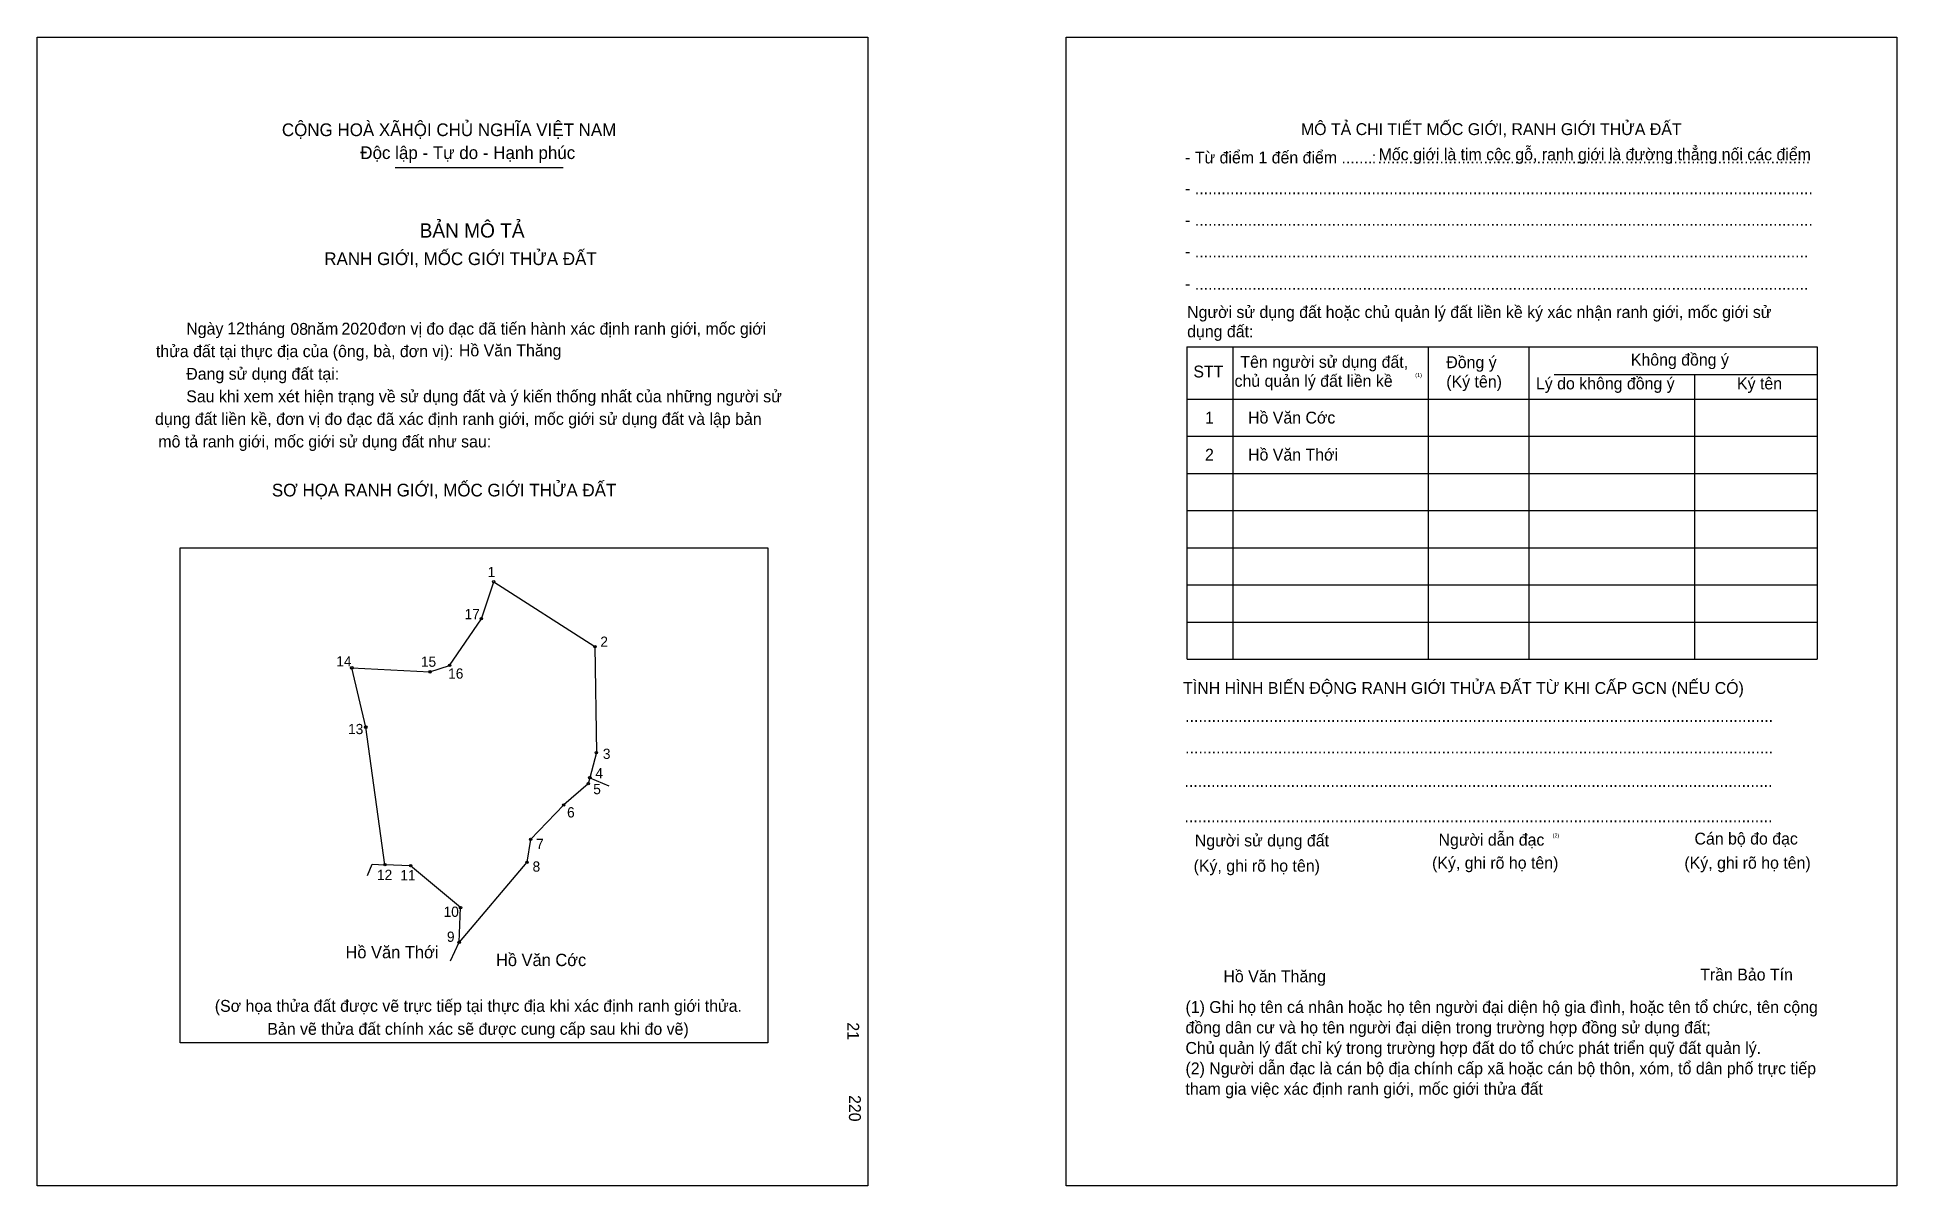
# Model space of a CAD drawing. Extents: x 548561 to 549433, y 1825300 to 1825839.
import ezdxf

# ---------------------------------------------------------------- set-up
doc = ezdxf.new("R2010")
doc.units = 0
for name, color, linetype in [('bmtKhungInTrang1', 7, 'Continuous'), ('bmtKhungInTrang2', 7, 'Continuous'), ('bmtNoiDung', 7, 'Continuous'), ('bmtTemplate', 7, 'Continuous'), ('CanhThua', 7, 'Continuous'), ('MocDinhThua', 7, 'Continuous'), ('RauThua', 7, 'Continuous'), ('SoHieuDinhThua', 7, 'Continuous'), ('TenChuLanCan', 7, 'Continuous')]:
    doc.layers.add(name, color=color, linetype=linetype)

msp = doc.modelspace()

# ---------------------------------------------------------------- linework, layer by layer
at = {"layer": 'bmtKhungInTrang1'}
msp.add_lwpolyline([(548561.43, 1825838.76), (548950.76, 1825838.76), (548950.76, 1825300.26), (548561.43, 1825300.26)], close=True, dxfattribs=at)
at = {"layer": 'bmtKhungInTrang2'}
msp.add_lwpolyline([(549043.61, 1825838.76), (549432.94, 1825838.76), (549432.94, 1825300.26), (549043.61, 1825300.26)], close=True, dxfattribs=at)
at = {"layer": 'bmtTemplate'}
for p, q in [((548729.21, 1825777.73), (548807.94, 1825777.73)), ((549121.71, 1825693.52), (549121.71, 1825547.12)), ((549213.3, 1825693.52), (549213.3, 1825547.12)), ((549260.42, 1825693.69), (549260.42, 1825547.12)), ((549395.66, 1825693.52), (549395.66, 1825547.12)), ((549272.37, 1825680.62), (549395.66, 1825680.62)), ((549100.36, 1825669.12), (549395.66, 1825669.12)), ((549100.36, 1825651.69), (549395.66, 1825651.69)), ((549100.36, 1825634.26), (549395.66, 1825634.26)), ((549100.36, 1825616.83), (549395.66, 1825616.83)), ((549100.36, 1825599.41), (549395.66, 1825599.41)), ((549100.36, 1825581.98), (549395.66, 1825581.98)), ((549100.36, 1825564.55), (549395.66, 1825564.55)), ((549100.36, 1825547.12), (549395.66, 1825547.12))]:
    msp.add_line(p, q, dxfattribs=at)
for points in [[(549100.17, 1825693.52), (549395.66, 1825693.52)], [(549100.17, 1825693.52), (549100.17, 1825547.12)], [(549338.19, 1825680.44), (549338.19, 1825547.12)]]:
    msp.add_lwpolyline(points, dxfattribs=at)
msp.add_lwpolyline([(548628.41, 1825367.33), (548628.41, 1825599.39), (548903.9, 1825599.39), (548903.9, 1825367.33)], close=True, dxfattribs=at)
at = {"layer": 'CanhThua'}
for p, q in [((548769.59, 1825566.14), (548775.4, 1825583.49)), ((548775.4, 1825583.49), (548822.84, 1825553.03)), ((548754.72, 1825544.27), (548769.59, 1825566.14)), ((548822.84, 1825553.03), (548823.48, 1825503.37)), ((548715.42, 1825515.29), (548708.86, 1825543.09)), ((548708.86, 1825543.09), (548745.49, 1825541.23)), ((548745.49, 1825541.23), (548754.72, 1825544.27)), ((548724.41, 1825450.82), (548715.42, 1825515.29)), ((548823.48, 1825503.37), (548820.41, 1825491.57)), ((548819.69, 1825488.78), (548808.17, 1825478.84)), ((548820.41, 1825491.57), (548819.69, 1825488.78)), ((548808.17, 1825478.84), (548792.66, 1825462.69)), ((548792.66, 1825462.69), (548790.95, 1825451.94)), ((548736.42, 1825450.35), (548724.41, 1825450.82)), ((548759.84, 1825430.7), (548736.42, 1825450.35)), ((548790.95, 1825451.94), (548759.2, 1825414.47)), ((548759.2, 1825414.47), (548759.84, 1825430.7))]:
    msp.add_line(p, q, dxfattribs=at)
at = {"layer": 'MocDinhThua'}
for centre in [(548775.4, 1825583.49), (548769.59, 1825566.14), (548822.84, 1825553.03), (548708.86, 1825543.09), (548745.49, 1825541.23), (548754.72, 1825544.27), (548715.42, 1825515.29), (548823.48, 1825503.37), (548819.69, 1825488.78), (548820.41, 1825491.57), (548808.17, 1825478.84), (548792.66, 1825462.69), (548724.41, 1825450.82), (548736.42, 1825450.35), (548790.95, 1825451.94), (548759.84, 1825430.7), (548759.2, 1825414.47)]:
    msp.add_circle(centre, 0.576, dxfattribs=at)
at = {"layer": 'RauThua'}
for p, q in [((548820.41, 1825491.57), (548829.32, 1825487.71)), ((548716.25, 1825445.8), (548718.4, 1825451.05)), ((548718.4, 1825451.05), (548724.41, 1825450.82)), ((548755.15, 1825405.79), (548759.2, 1825414.47))]:
    msp.add_line(p, q, dxfattribs=at)

# ---------------------------------------------------------------- texts
at = {"layer": 'bmtNoiDung'}
for s, height, p in [('12', 5.571, (548650.52, 1825699.52)), ('08', 5.571, (548680.06, 1825699.21)), ('2020', 5.571, (548704.03, 1825699.33)), ('Hồ Văn Thăng', 5.5707, (548759.06, 1825689.15)), ('1', 5.57, (549108.74, 1825657.62)), ('Hồ Văn Cớc ', 5.5707, (549128.9, 1825657.62)), ('2', 5.57, (549108.74, 1825640.27)), ('Hồ Văn Thới ', 5.5707, (549128.9, 1825640.27)), ('Hồ Văn Thăng', 5.5707, (549117.36, 1825395.7))]:
    msp.add_text(s, height=height, dxfattribs=at).set_placement(p)
for s, p in [('21', (548941.07, 1825376.91)), ('220', (548941.86, 1825342.82))]:
    msp.add_text(s, height=5.571, rotation=270, dxfattribs=at).set_placement(p)
at = {"layer": 'bmtTemplate'}
for s, height, p in [('CỘNG HOÀ XÃHỘI CHỦ NGHĨA VIỆT NAM', 5.942, (548676.11, 1825792.38)), ('MÔ TẢ CHI TIẾT MỐC GIỚI, RANH GIỚI THỬA ĐẤT', 5.5686, (549153.69, 1825792.86)), ('Độc lập - Tự do - Hạnh phúc', 5.942, (548712.86, 1825781.64)), ('- Từ điểm 1 đến điểm .......', 5.5686, (549099.41, 1825779.58)), ('Mốc giới là tim cộc gỗ, ranh giới là đường thẳng nối các điểm', 5.5686, (549190.11, 1825781.05)), (':', 5.57, (549186.9, 1825779.58)), ('..................................................................................................', 5.5686, (549189.64, 1825779.58)), ('- ............................................................................................................................................', 5.56855, (549099.41, 1825765.15)), ('BẢN MÔ TẢ', 6.685, (548740.67, 1825744.81)), ('- ............................................................................................................................................', 5.56855, (549099.41, 1825750.33)), ('RANH GIỚI, MỐC GIỚI THỬA ĐẤT', 5.942, (548695.98, 1825731.92)), ('- ...........................................................................................................................................', 5.56855, (549099.41, 1825735.52)), ('- ...........................................................................................................................................', 5.56855, (549099.41, 1825720.36)), ('Người sử dụng đất hoặc chủ quản lý đất liền kề ký xác nhận ranh giới, mốc giới sử', 5.5686, (549100.36, 1825707.11)), ('Ngày     tháng     năm         đơn vị đo đạc đã tiến hành xác định ranh giới, mốc giới ', 5.5707, (548631.29, 1825699.33)), ('dụng đất:', 5.569, (549100.36, 1825698.05)), ('thửa đất tại thực địa của (ông, bà, đơn vị):', 5.5707, (548617.08, 1825688.75)), ('Tên người sử dụng đất,', 5.5686, (549125.31, 1825683.76)), ('Đồng ý', 5.569, (549221.81, 1825683.58)), ('Không đồng ý', 5.5686, (549308.29, 1825684.8)), ('Đang sử dụng đất tại:', 5.5707, (548631.29, 1825678.17)), ('STT', 5.569, (549103.27, 1825679.23)), ('chủ quản lý đất liền kề', 5.5686, (549122.57, 1825674.85)), ('(1)', 1.857, (549207.27, 1825679.43)), ('(Ký tên)', 5.569, (549221.81, 1825674.52)), ('Sau khi xem xét hiện trạng về sử dụng đất và ý kiến thống nhất của những người sử ', 5.5707, (548631.29, 1825667.59)), ('Lý do không đồng ý', 5.5686, (549263.82, 1825673.65)), ('Ký tên', 5.569, (549358.06, 1825673.65)), ('dụng đất liền kề, đơn vị đo đạc đã xác định ranh giới, mốc giới sử dụng đất và lập bản', 5.5707, (548616.67, 1825657.01)), ('mô tả ranh giới, mốc giới sử dụng đất như sau:', 5.5707, (548618.2, 1825646.43)), ('SƠ HỌA RANH GIỚI, MỐC GIỚI THỬA ĐẤT', 5.942, (548671.42, 1825623.45)), ('TÌNH HÌNH BIẾN ĐỘNG RANH GIỚI THỬA ĐẤT TỪ KHI CẤP GCN (NẾU CÓ)', 5.5686, (549098.48, 1825530.87)), ('.....................................................................................................................................', 5.5769, (549099.41, 1825517.77)), ('.....................................................................................................................................', 5.5769, (549099.41, 1825502.95)), ('.....................................................................................................................................', 5.5769, (549099.13, 1825487.27)), ('.....................................................................................................................................', 5.5769, (549099.13, 1825470.71)), ('Người sử dụng đất', 5.5686, (549103.96, 1825459.38)), ('Người dẫn đạc', 5.5686, (549218.17, 1825459.73)), ('(2)', 1.857, (549271.65, 1825463.57)), ('Cán bộ đo đạc', 5.5686, (549338.13, 1825460.26)), ('(Ký, ghi rõ họ tên)', 5.5686, (549215.14, 1825448.93)), ('(Ký, ghi rõ họ tên)', 5.5686, (549333.4, 1825448.93)), ('(Ký, ghi rõ họ tên)', 5.5686, (549103.39, 1825447.53)), ('Trần Bảo Tín', 5.5686, (549340.79, 1825396.52)), ('(Sơ họa thửa đất được vẽ trực tiếp tại thực địa khi xác định ranh giới thửa.', 5.5707, (548644.66, 1825381.83)), ('(1) Ghi họ tên cá nhân hoặc họ tên người đại diện hộ gia đình, hoặc tên tổ chức, tên cộng', 5.5686, (549099.58, 1825381.3)), ('Bản vẽ thửa đất chính xác sẽ được cung cấp sau khi đo vẽ)', 5.5707, (548669.29, 1825371.06)), ('đồng dân cư và họ tên người đại diện trong trường hợp đồng sử dụng đất;', 5.5686, (549099.58, 1825371.71)), ('Chủ quản lý đất chỉ ký trong trường hợp đất do tổ chức phát triển quỹ đất quản lý.', 5.5686, (549099.58, 1825362.12)), ('(2) Người dẫn đạc là cán bộ địa chính cấp xã hoặc cán bộ thôn, xóm, tổ dân phố trực tiếp', 5.5686, (549099.58, 1825352.54)), ('tham gia việc xác định ranh giới, mốc giới thửa đất', 5.5686, (549099.58, 1825342.95))]:
    msp.add_text(s, height=height, dxfattribs=at).set_placement(p)
at = {"layer": 'SoHieuDinhThua'}
for s, height, p in [('1', 4.8, (548772.55, 1825585.62)), ('17', 4.797, (548761.71, 1825565.87)), ('2', 4.8, (548825.35, 1825552.96)), ('14', 4.797, (548701.61, 1825543.76)), ('15', 4.797, (548741.26, 1825543.59)), ('16', 4.797, (548754.03, 1825538.04)), ('13', 4.797, (548707.13, 1825512.01)), ('3', 4.8, (548826.53, 1825500.39)), ('5', 4.8, (548822.03, 1825483.85)), ('4', 4.8, (548823.02, 1825491.28)), ('6', 4.8, (548809.76, 1825472.96)), ('7', 4.8, (548795.25, 1825458.15)), ('12', 4.797, (548720.68, 1825443.63)), ('11', 4.797, (548731.59, 1825443.48)), ('8', 4.8, (548793.59, 1825447.54)), ('10', 4.797, (548751.89, 1825426.36)), ('9', 4.8, (548753.45, 1825414.65))]:
    msp.add_text(s, height=height, dxfattribs=at).set_placement(p)
at = {"layer": 'TenChuLanCan'}
for s, height, p in [('Hồ Văn Thới', 5.7567, (548705.92, 1825406.93)), ('Hồ Văn Cớc', 5.757, (548776.46, 1825403.28))]:
    msp.add_text(s, height=height, dxfattribs=at).set_placement(p)

doc.saveas('drawing.dxf')
